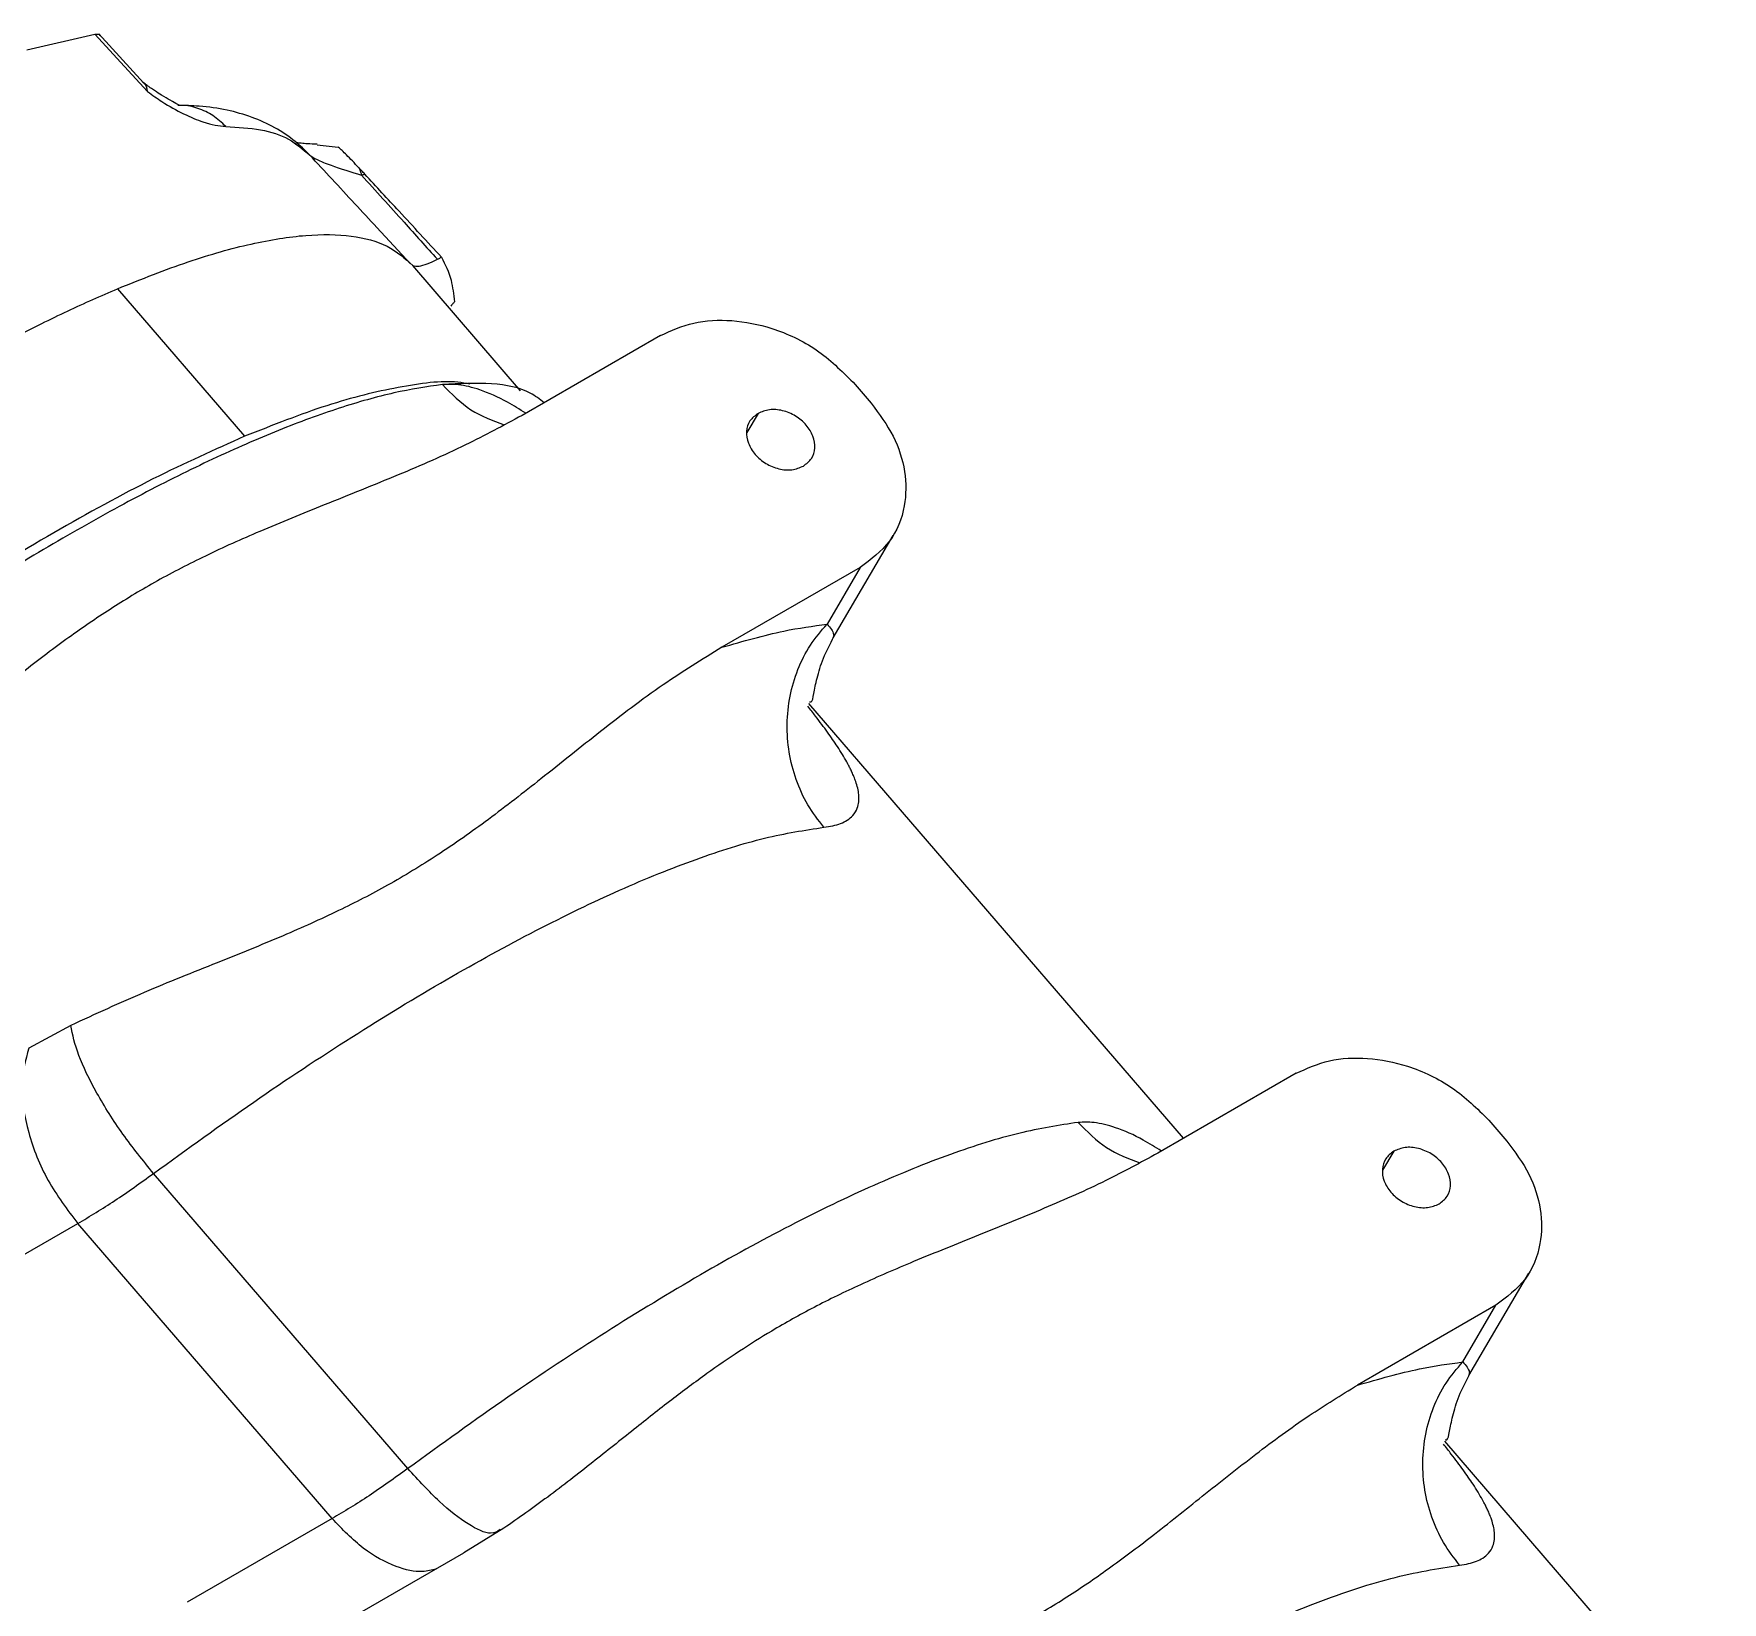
# Model space of a CAD drawing. Header units: millimetres. Extents: x 169 to 14583, y -399 to 10804.
# Drawn here: x 2466.2 to 2583.5, y 8407.3 to 8516.3 of the extents above; entities that cross this region are included whole.
import ezdxf

# ---------------------------------------------------------------- set-up
doc = ezdxf.new("R2010")
doc.units = ezdxf.units.MM
doc.header["$LTSCALE"] = 35

msp = doc.modelspace()

# ---------------------------------------------------------------- linework, layer by layer
at = {"color": 7, "linetype": 'Continuous', "lineweight": 18}
for p, q in [((2465.715, 8515.166), (2470.445, 8516.237)), ((2473.825, 8512.861), (2470.704, 8516.262)), ((2485.885, 8508.566), (2487.354, 8508.396)), ((2492.384, 8500.274), (2490.036, 8502.809)), ((2500.028, 8491.459), (2492.532, 8500.161)), ((2472.006, 8498.551), (2480.841, 8488.294)), ((2509.745, 8495.301), (2500.124, 8489.748)), ((2523.126, 8492.057), (2524.389, 8490.592)), ((2516.523, 8489.89), (2515.746, 8488.564)), ((2521.748, 8474.288), (2525.919, 8481.41)), ((2523.629, 8479.184), (2514.008, 8473.63)), ((2523.629, 8479.184), (2521.318, 8475.238)), ((2546.102, 8439.504), (2520.066, 8469.729)), ((2468.761, 8447.346), (2465.844, 8445.771)), ((2553.921, 8444.018), (2544.3, 8438.464)), ((2567.303, 8440.773), (2568.565, 8439.308)), ((2560.699, 8438.607), (2559.922, 8437.28)), ((2492.187, 8416.545), (2474.516, 8437.059)), ((2459.187, 8427.768), (2469.253, 8433.579)), ((2486.924, 8413.066), (2469.253, 8433.579)), ((2565.925, 8423.004), (2570.096, 8430.126)), ((2567.805, 8427.9), (2558.184, 8422.346)), ((2565.494, 8423.955), (2567.805, 8427.9)), ((2583.531, 8396.054), (2564.242, 8418.445)), ((2486.924, 8413.066), (2476.857, 8407.254)), ((2498.866, 8412.398), (2496.073, 8410.678)), ((2486.007, 8404.867), (2496.073, 8410.678))]:
    msp.add_line(p, q, dxfattribs=at)
at = {"color": 7, "linetype": 'Continuous', "lineweight": 18, "flags": 128}
msp.add_lwpolyline([(2470.445, 8516.237), (2472.492, 8514.006), (2474.1, 8512.254)], dxfattribs=at)
at = {"color": 7, "linetype": 'Continuous', "lineweight": 18}
for points, knots in [([(2470.445, 8516.237), (2470.598, 8516.256), (2470.76, 8516.277), (2470.773, 8516.169), (2470.774, 8516.163)], [0, 0, 0, 0, 0.9520017, 1, 1, 1, 1]), ([(2474.1, 8512.254), (2474.057, 8512.477), (2474.009, 8512.73), (2473.798, 8512.871), (2473.772, 8512.888)], [0, 0, 0, 0, 0.8773181, 1, 1, 1, 1]), ([(2476.288, 8511.312), (2476.271, 8511.325), (2476.236, 8511.351), (2475.758, 8511.606), (2475.184, 8511.939), (2474.674, 8512.261), (2474.311, 8512.514), (2474.063, 8512.689), (2473.883, 8512.827), (2473.784, 8512.904)], [0, 0, 0, 0, 0.2611154, 0.5151785, 0.7067892, 0.8278005, 0.892095, 0.9405789, 1, 1, 1, 1]), ([(2474.1, 8512.254), (2474.436, 8512.015), (2475.297, 8511.404), (2476.643, 8510.668), (2478.273, 8509.98), (2479.059, 8509.885), (2479.54, 8509.827)], [0, 0, 0, 0, 0.1485463, 0.3807968, 0.6208533, 1, 1, 1, 1]), ([(2485.334, 8507.884), (2485.019, 8508.192), (2484.288, 8508.906), (2482.944, 8509.789), (2481.345, 8510.519), (2479.584, 8511.012), (2477.862, 8511.263), (2476.7, 8511.287), (2476.203, 8511.298)], [0, 0, 0, 0, 0.128722, 0.2988463, 0.4724615, 0.6552741, 0.8523887, 1, 1, 1, 1]), ([(2479.54, 8509.827), (2479.252, 8510.098), (2478.677, 8510.641), (2477.616, 8511.11), (2476.803, 8511.325), (2476.367, 8511.283), (2476.309, 8511.278)], [0, 0, 0, 0, 0.31717706, 0.63435412, 0.95153119, 1, 1, 1, 1]), ([(2485.888, 8508.601), (2485.832, 8508.602), (2485.262, 8508.613), (2484.777, 8508.668), (2484.435, 8508.693), (2484.431, 8508.667), (2484.429, 8508.657)], [0, 0, 0, 0, 0.05775826, 0.58609191, 0.84399087, 1, 1, 1, 1]), ([(2488.792, 8506.953), (2488.484, 8507.28), (2487.888, 8507.91), (2487.528, 8508.238), (2487.354, 8508.396)], [0, 0, 0, 0, 0.5178649, 1, 1, 1, 1]), ([(2490.039, 8502.805), (2489.522, 8503.363), (2487.964, 8505.046), (2486.406, 8506.728), (2485.364, 8507.852)], [0, 0, 0, 0, 0.3316416, 1, 1, 1, 1]), ([(2485.364, 8507.852), (2485.508, 8507.749), (2485.807, 8507.536), (2487.078, 8507.024), (2488.24, 8506.671), (2488.976, 8506.447)], [0, 0, 0, 0, 0.2522202, 0.5258037, 1, 1, 1, 1]), ([(2488.792, 8506.953), (2488.829, 8506.862), (2488.894, 8506.7), (2488.951, 8506.524), (2488.976, 8506.447)], [0, 0, 0, 0, 0.56, 1, 1, 1, 1]), ([(2489.2, 8506.515), (2489.123, 8506.599), (2488.985, 8506.748), (2488.851, 8506.891), (2488.792, 8506.953)], [0, 0, 0, 0, 0.5644904, 1, 1, 1, 1]), ([(2488.976, 8506.447), (2489.019, 8506.46), (2489.094, 8506.483), (2489.168, 8506.505), (2489.2, 8506.515)], [0, 0, 0, 0, 0.5596342, 1, 1, 1, 1]), ([(2488.976, 8506.447), (2489.959, 8505.356), (2491.713, 8503.407), (2493.467, 8501.458), (2494.239, 8500.6)], [0, 0, 0, 0, 0.56, 1, 1, 1, 1]), ([(2494.527, 8500.746), (2493.545, 8501.809), (2491.77, 8503.733), (2489.995, 8505.655), (2489.2, 8506.515)], [0, 0, 0, 0, 0.5526918, 1, 1, 1, 1]), ([(2472.006, 8498.551), (2473.679, 8499.218), (2477.025, 8500.551), (2481.386, 8501.76), (2485.198, 8502.371), (2488.354, 8502.307), (2490.891, 8501.641), (2491.984, 8500.656), (2492.53, 8500.163)], [0, 0, 0, 0, 0.1667363, 0.3332529, 0.4999998, 0.6667322, 0.8332431, 1, 1, 1, 1]), ([(2492.53, 8500.163), (2492.664, 8500.137), (2492.916, 8500.089), (2493.516, 8500.251), (2493.998, 8500.484), (2494.239, 8500.6)], [0, 0, 0, 0, 0.3644277, 0.6822457, 1, 1, 1, 1]), ([(2494.239, 8500.6), (2494.293, 8500.628), (2494.39, 8500.679), (2494.485, 8500.725), (2494.527, 8500.746)], [0, 0, 0, 0, 0.5599958, 1, 1, 1, 1]), ([(2494.527, 8500.746), (2494.783, 8500.238), (2495.24, 8499.331), (2495.368, 8498.157), (2495.424, 8497.64)], [0, 0, 0, 0, 0.5599733, 1, 1, 1, 1]), ([(2495.424, 8497.64), (2495.379, 8497.587), (2495.299, 8497.491), (2495.214, 8497.394), (2495.177, 8497.352)], [0, 0, 0, 0, 0.5599958, 1, 1, 1, 1]), ([(2509.745, 8495.301), (2510.488, 8495.639), (2511.975, 8496.315), (2514.701, 8496.45), (2517.656, 8495.869), (2520.701, 8494.446), (2522.318, 8492.853), (2523.126, 8492.057)], [0, 0, 0, 0, 0.1867813, 0.3735626, 0.560344, 0.780172, 1, 1, 1, 1]), ([(2496.487, 8491.921), (2496.217, 8491.973), (2494.896, 8492.228), (2491.604, 8491.779), (2486.717, 8490.617), (2482.801, 8489.069), (2480.841, 8488.294)], [0, 0, 0, 0, 0.078815, 0.386061, 0.69274, 1, 1, 1, 1]), ([(2501.659, 8490.634), (2501.352, 8490.872), (2500.434, 8491.586), (2498.124, 8492.073), (2495.77, 8491.952), (2494.593, 8491.891)], [0, 0, 0, 0, 0.2004742, 0.6002371, 1, 1, 1, 1]), ([(2500.386, 8489.899), (2499.962, 8490.164), (2498.853, 8490.859), (2497.273, 8491.547), (2495.76, 8491.93), (2494.955, 8491.903), (2494.593, 8491.891)], [0, 0, 0, 0, 0.1969573, 0.5150247, 0.7824334, 1, 1, 1, 1]), ([(2494.593, 8491.891), (2495.223, 8491.252), (2496.472, 8489.982), (2498.077, 8489.388), (2498.873, 8489.093)], [0, 0, 0, 0, 0.5038108, 1, 1, 1, 1]), ([(2524.389, 8490.592), (2524.946, 8489.842), (2526.062, 8488.342), (2526.83, 8485.84), (2526.817, 8483.291), (2525.852, 8480.848), (2524.37, 8479.739), (2523.629, 8479.184)], [0, 0, 0, 0, 0.1867813, 0.3735626, 0.560344, 0.780172, 1, 1, 1, 1]), ([(2500.124, 8489.748), (2498.827, 8489.046), (2496.052, 8487.546), (2491.407, 8485.543), (2486.591, 8483.611), (2482.083, 8481.793), (2478.201, 8480.052), (2474.784, 8478.292), (2471.685, 8476.433), (2468.705, 8474.399), (2465.591, 8472.045), (2462.215, 8469.347), (2458.62, 8466.489), (2455.066, 8463.862), (2452.616, 8462.361), (2451.483, 8461.667)], [0, 0, 0, 0, 0.0779882, 0.166883, 0.2624896, 0.3459943, 0.4179748, 0.48409, 0.5484442, 0.6107069, 0.6785724, 0.7605013, 0.8464207, 0.9289943, 1, 1, 1, 1]), ([(2516.523, 8489.89), (2516.315, 8489.729), (2515.9, 8489.407), (2515.676, 8488.644), (2515.805, 8487.812), (2516.287, 8487.012), (2517.045, 8486.372), (2517.96, 8485.993), (2518.913, 8485.909), (2519.423, 8486.121), (2519.678, 8486.227)], [0, 0, 0, 0, 0.125, 0.25, 0.375, 0.5, 0.625, 0.75, 0.875, 1, 1, 1, 1]), ([(2519.678, 8486.227), (2519.886, 8486.388), (2520.301, 8486.711), (2520.525, 8487.474), (2520.397, 8488.306), (2519.915, 8489.106), (2519.156, 8489.746), (2518.242, 8490.125), (2517.288, 8490.209), (2516.778, 8489.996), (2516.523, 8489.89)], [0, 0, 0, 0, 0.125, 0.25, 0.375, 0.5, 0.625, 0.75, 0.875, 1, 1, 1, 1]), ([(2480.841, 8488.294), (2478.76, 8487.362), (2474.601, 8485.5), (2467.648, 8481.698), (2460.32, 8477.236), (2452.684, 8472.116), (2444.886, 8466.444), (2437.052, 8460.313), (2429.336, 8453.827), (2422.496, 8447.729), (2418.457, 8443.797), (2416.762, 8442.148)], [0, 0, 0, 0, 0.11473555, 0.22924741, 0.3439769, 0.45870474, 0.57322069, 0.68795345, 0.80268129, 0.91719724, 1, 1, 1, 1]), ([(2514.008, 8473.63), (2515.485, 8474.053), (2518.122, 8474.808), (2520.341, 8475.107), (2521.318, 8475.238)], [0, 0, 0, 0, 0.559886, 1, 1, 1, 1]), ([(2520.103, 8469.839), (2520.14, 8469.831), (2520.301, 8469.792), (2520.381, 8470.378), (2520.608, 8471.441), (2521.011, 8472.881), (2521.535, 8473.873), (2521.799, 8474.374)], [0, 0, 0, 0, 0.0663552, 0.2944503, 0.5251004, 0.7600484, 1, 1, 1, 1]), ([(2521.318, 8475.238), (2521.429, 8475.114), (2521.665, 8474.848), (2521.813, 8474.529), (2521.769, 8474.369), (2521.747, 8474.289)], [0, 0, 0, 0, 0.3023084, 0.6466271, 1, 1, 1, 1]), ([(2514.008, 8473.63), (2512.635, 8472.78), (2509.7, 8470.963), (2505.597, 8467.812), (2501.624, 8464.62), (2497.889, 8461.699), (2494.358, 8459.205), (2490.876, 8457.095), (2487.293, 8455.244), (2483.325, 8453.471), (2478.787, 8451.632), (2473.787, 8449.662), (2470.455, 8448.127), (2468.761, 8447.346)], [0, 0, 0, 0, 0.0926534, 0.1979836, 0.3014512, 0.3910453, 0.4750004, 0.5518651, 0.6241261, 0.7028802, 0.7945819, 0.8955341, 1, 1, 1, 1]), ([(2521.099, 8461.121), (2521.313, 8461.15), (2521.748, 8461.211), (2522.283, 8461.378), (2522.758, 8461.615), (2523.165, 8461.96), (2523.5, 8462.521), (2523.584, 8463.296), (2523.404, 8464.078), (2523.198, 8464.625), (2523.064, 8464.933), (2522.932, 8465.21), (2522.808, 8465.45), (2522.546, 8465.931), (2522.104, 8466.656), (2521.365, 8467.724), (2520.673, 8468.657), (2520.167, 8469.297), (2519.983, 8469.529)], [0, 0, 0, 0, 0.0592662, 0.1206381, 0.1823516, 0.2547568, 0.3432179, 0.4741821, 0.5796214, 0.6145831, 0.6453645, 0.6719292, 0.694241, 0.7122658, 0.8028443, 0.8787419, 0.9559245, 1, 1, 1, 1]), ([(2553.921, 8444.018), (2554.664, 8444.355), (2556.151, 8445.031), (2558.878, 8445.167), (2561.832, 8444.585), (2564.877, 8443.162), (2566.494, 8441.57), (2567.303, 8440.773)], [0, 0, 0, 0, 0.1867813, 0.3735626, 0.560344, 0.780172, 1, 1, 1, 1]), ([(2544.562, 8438.615), (2544.138, 8438.881), (2543.03, 8439.575), (2541.45, 8440.263), (2539.937, 8440.646), (2539.131, 8440.619), (2538.769, 8440.607)], [0, 0, 0, 0, 0.1969582, 0.5150236, 0.782432, 1, 1, 1, 1]), ([(2538.769, 8440.607), (2539.399, 8439.968), (2540.65, 8438.697), (2542.256, 8438.103), (2543.054, 8437.807)], [0, 0, 0, 0, 0.5032775, 1, 1, 1, 1]), ([(2568.565, 8439.308), (2569.123, 8438.558), (2570.238, 8437.059), (2571.006, 8434.556), (2570.994, 8432.007), (2570.028, 8429.565), (2568.546, 8428.455), (2567.805, 8427.9)], [0, 0, 0, 0, 0.1867813, 0.3735626, 0.560344, 0.780172, 1, 1, 1, 1]), ([(2544.3, 8438.464), (2543.11, 8437.817), (2540.566, 8436.434), (2536.367, 8434.588), (2531.871, 8432.766), (2527.575, 8431.052), (2523.746, 8429.402), (2520.452, 8427.803), (2517.654, 8426.243), (2515.186, 8424.694), (2512.874, 8423.093), (2510.442, 8421.278), (2507.817, 8419.205), (2504.971, 8416.926), (2501.997, 8414.592), (2499.887, 8413.114), (2498.866, 8412.398)], [0, 0, 0, 0, 0.0768921, 0.1643337, 0.2557265, 0.3458213, 0.4203617, 0.4878902, 0.5516811, 0.6025342, 0.6552298, 0.714436, 0.7791701, 0.8507801, 0.9277292, 1, 1, 1, 1]), ([(2560.699, 8438.607), (2560.492, 8438.446), (2560.076, 8438.123), (2559.853, 8437.36), (2559.981, 8436.528), (2560.463, 8435.728), (2561.222, 8435.088), (2562.136, 8434.709), (2563.089, 8434.625), (2563.6, 8434.837), (2563.855, 8434.944)], [0, 0, 0, 0, 0.125, 0.25, 0.375, 0.5, 0.625, 0.75, 0.875, 1, 1, 1, 1]), ([(2563.855, 8434.944), (2564.062, 8435.105), (2564.478, 8435.427), (2564.701, 8436.19), (2564.573, 8437.022), (2564.091, 8437.822), (2563.333, 8438.462), (2562.418, 8438.841), (2561.465, 8438.925), (2560.954, 8438.713), (2560.699, 8438.607)], [0, 0, 0, 0, 0.125, 0.25, 0.375, 0.5, 0.625, 0.75, 0.875, 1, 1, 1, 1]), ([(2558.184, 8422.346), (2559.661, 8422.769), (2562.298, 8423.524), (2564.518, 8423.823), (2565.494, 8423.955)], [0, 0, 0, 0, 0.55988596, 1, 1, 1, 1]), ([(2565.494, 8423.955), (2565.605, 8423.83), (2565.841, 8423.564), (2565.989, 8423.245), (2565.945, 8423.086), (2565.923, 8423.005)], [0, 0, 0, 0, 0.3023084, 0.6466271, 1, 1, 1, 1]), ([(2564.28, 8418.556), (2564.316, 8418.547), (2564.477, 8418.508), (2564.557, 8419.094), (2564.784, 8420.157), (2565.187, 8421.597), (2565.711, 8422.589), (2565.976, 8423.091)], [0, 0, 0, 0, 0.0663552, 0.2944503, 0.5251004, 0.7600484, 1, 1, 1, 1]), ([(2509.543, 8394.266), (2510.84, 8394.967), (2513.615, 8396.468), (2518.26, 8398.471), (2523.076, 8400.403), (2527.584, 8402.221), (2531.466, 8403.961), (2534.883, 8405.722), (2537.982, 8407.58), (2540.962, 8409.615), (2544.076, 8411.969), (2547.452, 8414.667), (2551.048, 8417.524), (2554.601, 8420.151), (2557.051, 8421.652), (2558.184, 8422.346)], [0, 0, 0, 0, 0.0779872, 0.1668877, 0.2624943, 0.3459984, 0.4179774, 0.4840917, 0.5484452, 0.6107072, 0.6785717, 0.7604998, 0.8464197, 0.9289949, 1, 1, 1, 1]), ([(2565.275, 8409.837), (2565.489, 8409.867), (2565.924, 8409.927), (2566.46, 8410.094), (2566.934, 8410.331), (2567.341, 8410.677), (2567.676, 8411.237), (2567.76, 8412.013), (2567.58, 8412.795), (2567.375, 8413.341), (2567.241, 8413.649), (2567.108, 8413.926), (2566.984, 8414.166), (2566.722, 8414.648), (2566.281, 8415.373), (2565.542, 8416.44), (2564.849, 8417.373), (2564.343, 8418.013), (2564.159, 8418.245)], [0, 0, 0, 0, 0.0592662, 0.1206381, 0.1823516, 0.2547568, 0.3432179, 0.4741821, 0.5796213, 0.6145831, 0.6453645, 0.6719292, 0.694241, 0.7122658, 0.8028443, 0.8787419, 0.9559245, 1, 1, 1, 1]), ([(2498.611, 8412.303), (2498.415, 8412.176), (2497.949, 8411.873), (2496.439, 8412.572), (2494.416, 8414.111), (2492.93, 8415.734), (2492.187, 8416.545)], [0, 0, 0, 0, 0.1948122, 0.4632081, 0.7316041, 1, 1, 1, 1]), ([(2494.153, 8409.569), (2493.847, 8409.486), (2493.019, 8409.26), (2491.273, 8409.689), (2489.065, 8410.855), (2487.637, 8412.329), (2486.924, 8413.066)], [0, 0, 0, 0, 0.1486769, 0.4024804, 0.7012402, 1, 1, 1, 1])]:
    msp.add_open_spline(points, degree=3, knots=knots, dxfattribs=at)
for points in [[(2479.54, 8509.827), (2480.372, 8509.781), (2482.035, 8509.691), (2483.988, 8509.029), (2484.905, 8508.244), (2485.364, 8507.852)], [(2464.907, 8495.211), (2466.135, 8495.83), (2468.592, 8497.068), (2470.868, 8498.056), (2472.006, 8498.551)], [(2494.593, 8491.891), (2493.501, 8491.731), (2491.317, 8491.412), (2487.474, 8490.316), (2483.261, 8488.781), (2478.672, 8486.776), (2473.762, 8484.331), (2468.574, 8481.465), (2463.156, 8478.207), (2457.557, 8474.586), (2451.83, 8470.636), (2446.029, 8466.39), (2440.199, 8461.902), (2436.35, 8458.738), (2434.425, 8457.157)], [(2521.099, 8461.121), (2520.71, 8461.626), (2519.933, 8462.635), (2519.13, 8464.422), (2518.635, 8466.325), (2518.491, 8468.293), (2518.696, 8470.246), (2519.249, 8472.105), (2520.106, 8473.823), (2520.914, 8474.767), (2521.318, 8475.238)], [(2474.516, 8437.059), (2476.846, 8438.744), (2481.505, 8442.115), (2488.325, 8446.61), (2494.905, 8450.615), (2501.15, 8454.04), (2506.982, 8456.853), (2512.305, 8458.996), (2517.11, 8460.507), (2519.769, 8460.916), (2521.099, 8461.121)], [(2474.516, 8437.059), (2473.787, 8437.957), (2472.328, 8439.754), (2470.503, 8442.677), (2469.172, 8445.394), (2468.898, 8446.696), (2468.761, 8447.346)], [(2465.844, 8445.771), (2465.619, 8444.927), (2465.169, 8443.241), (2465.709, 8439.919), (2467.056, 8436.49), (2468.521, 8434.55), (2469.253, 8433.579)], [(2538.769, 8440.607), (2537.44, 8440.403), (2534.78, 8439.993), (2529.975, 8438.483), (2524.652, 8436.34), (2518.82, 8433.527), (2512.575, 8430.102), (2505.995, 8426.096), (2499.175, 8421.602), (2494.516, 8418.231), (2492.187, 8416.545)], [(2469.253, 8433.579), (2470.101, 8434.088), (2471.797, 8435.104), (2473.61, 8436.407), (2474.516, 8437.059)], [(2565.275, 8409.837), (2564.886, 8410.342), (2564.109, 8411.351), (2563.306, 8413.138), (2562.811, 8415.041), (2562.667, 8417.009), (2562.872, 8418.963), (2563.425, 8420.822), (2564.283, 8422.539), (2565.091, 8423.483), (2565.494, 8423.955)], [(2492.187, 8416.545), (2491.28, 8415.894), (2489.467, 8414.59), (2487.771, 8413.574), (2486.924, 8413.066)], [(2510.452, 8379.457), (2513.138, 8381.55), (2518.509, 8385.736), (2526.512, 8391.398), (2534.294, 8396.477), (2541.724, 8400.847), (2548.673, 8404.445), (2554.997, 8407.183), (2560.667, 8409.098), (2563.739, 8409.591), (2565.275, 8409.837)]]:
    msp.add_open_spline(points, degree=3, dxfattribs=at)

doc.saveas('drawing.dxf')
